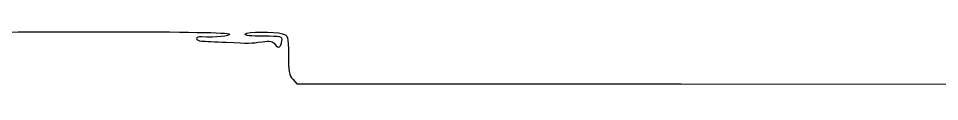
# Model space of a CAD drawing. Extents: x -171 to 832, y -60 to 309.
# Drawn here: x 154.92 to 189.57, y 230.22 to 232.41 of the extents above; entities that cross this region are included whole.
import ezdxf

# ---------------------------------------------------------------- set-up
doc = ezdxf.new("R2010")
doc.units = 0
doc.layers.add('Mobo_Pics_Outline', color=7, linetype='CONTINUOUS')

msp = doc.modelspace()

# ---------------------------------------------------------------- linework, layer by layer
at = {"layer": 'Mobo_Pics_Outline', "color": 1}
msp.add_lwpolyline([(165.238033, 230.590693), (165.396121, 230.415999), (179.853131, 230.413907), (194.310145, 230.411814), (194.693443, 230.220696)], dxfattribs=at)
for points in [[(153.523417, 231.897949), (153.523417, 232.406023), (153.205237, 232.37376), (158.215901, 232.37376)], [(158.215901, 232.37376), (161.183276, 232.37376), (162.823516, 232.343636), (162.857577, 232.288516)], [(161.813344, 232.182396), (161.707867, 232.188093), (161.621552, 232.156771), (161.621552, 232.112768)], [(162.857577, 232.288516), (162.905737, 232.210606), (162.345487, 232.153672), (161.813344, 232.182396)], [(164.130661, 232.203287), (163.666324, 232.203287), (163.420727, 232.234239), (163.454278, 232.288531)], [(163.454278, 232.288531), (163.513097, 232.383721), (164.529805, 232.389846), (164.860798, 232.297006)], [(164.834048, 232.034997), (164.857859, 232.191438), (164.808536, 232.203287), (164.130661, 232.203287)], [(164.860798, 232.297006), (165.066707, 232.239247), (165.07402, 232.212409), (165.076911, 231.501309)], [(161.621552, 232.112768), (161.621552, 232.06878), (161.707867, 232.028684), (161.813344, 232.023673)], [(161.813344, 232.023673), (161.918821, 232.018655), (162.3312, 231.998643), (162.729711, 231.979186)], [(162.729711, 231.979186), (163.634939, 231.934994), (163.63129, 231.934937), (164.087164, 231.99985)], [(164.087164, 231.99985), (164.392353, 232.043297), (164.485721, 232.024285), (164.576435, 231.900218)], [(164.576435, 231.900218), (164.700791, 231.730142), (164.795043, 231.779454), (164.834048, 232.034997)], [(165.076911, 231.501309), (165.079383, 230.907073), (165.11036, 230.731752), (165.238033, 230.590693)]]:
    msp.add_open_spline(points, degree=3, dxfattribs=at)

doc.saveas('drawing.dxf')
